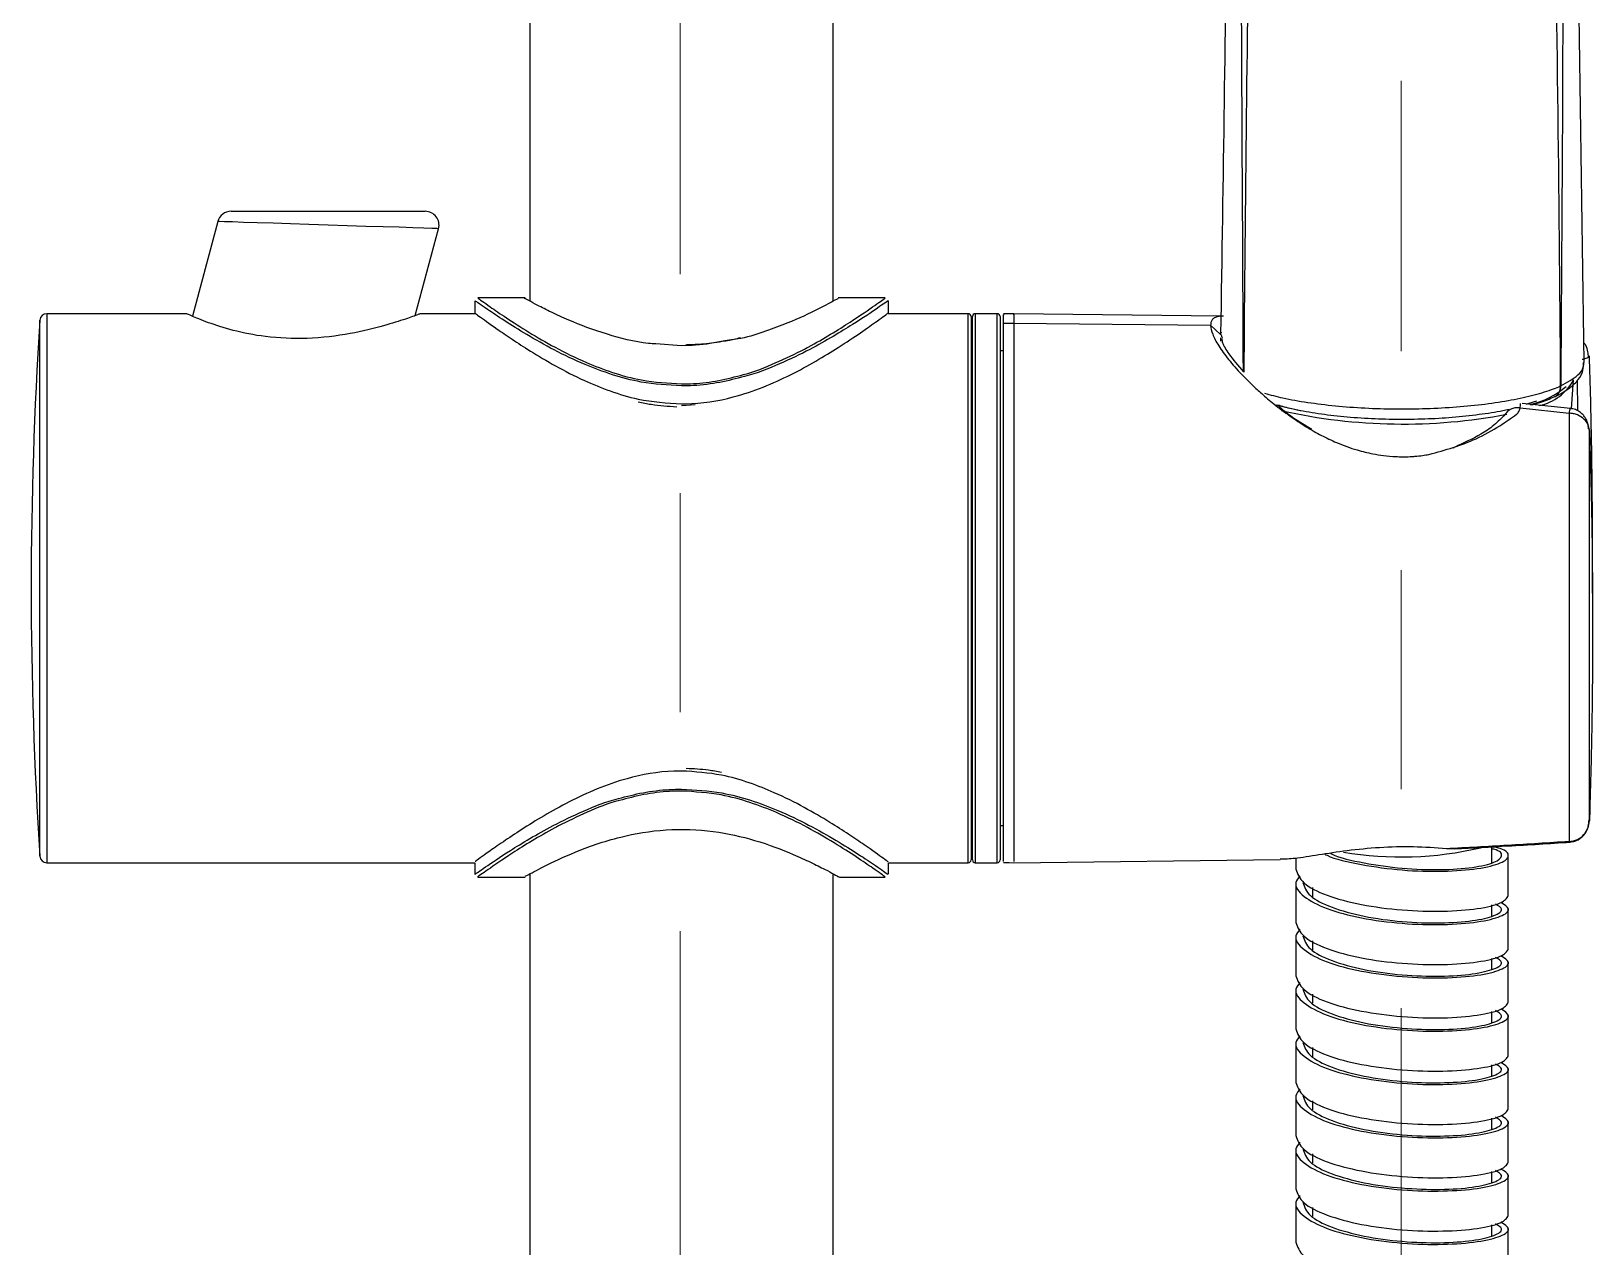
# Model space of a CAD drawing. Extents: x 4885 to 9138, y -729 to 2388.
# Drawn here: x 6141.4 to 6254.6, y 673.5 to 761.6 of the extents above; entities that cross this region are included whole.
import ezdxf

# ---------------------------------------------------------------- set-up
doc = ezdxf.new("R2010")
doc.units = 0
doc.header["$LTSCALE"] = 10
doc.header["$MEASUREMENT"] = 0
doc.linetypes.add('CENTER2', pattern=[28.575, 19.05, -3.175, 3.175, -3.175])
doc.layers.get('0').update_dxf_attribs({"linetype": 'CONTINUOUS'})
doc.layers.add('Cneter', color=1, linetype='CENTER2', lineweight=13)

msp = doc.modelspace()

# ---------------------------------------------------------------- linework, layer by layer
at = {"color": 7, "linetype": 'Continuous', "lineweight": 25}
for p, q in [((6177.54, 1007.27), (6177.54, 742.08)), ((6199.54, 742.08), (6199.54, 868.1)), ((6154.9, 747.85), (6153.06, 740.99)), ((6155.87, 748.59), (6169.95, 748.59)), ((6169.23, 741.03), (6170.91, 747.33)), ((6173.54, 742.1), (6173.54, 741.19)), ((6177.19, 742.32), (6173.77, 742.32)), ((6203.3, 742.32), (6199.89, 742.32)), ((6203.54, 741.2), (6203.54, 742.09)), ((6152.66, 741.17), (6142.5, 741.17)), ((6173.54, 741.17), (6169.62, 741.17)), ((6209.34, 741.17), (6203.53, 741.17)), ((6209.54, 740.97), (6209.54, 701.57)), ((6209.64, 701.57), (6209.64, 740.97)), ((6211.44, 741.17), (6209.84, 741.17)), ((6211.64, 740.97), (6211.64, 701.57)), ((6227.66, 740.99), (6212.64, 741.17)), ((6211.89, 740.48), (6212.64, 740.49)), ((6212.64, 740.49), (6226.91, 740.33)), ((6226.91, 740.33), (6227.63, 739.67)), ((6211.89, 738.48), (6211.64, 738.48)), ((6227.64, 739.43), (6227.63, 739.18)), ((6227.73, 739.49), (6227.75, 739.4)), ((6253.09, 734.28), (6253.24, 736.38)), ((6252.3, 735.93), (6252.31, 735.93)), ((6188.19, 734.43), (6188.2, 734.43)), ((6189.52, 734.56), (6188.54, 734.49)), ((6248.56, 734.23), (6248.38, 734)), ((6249.37, 734.34), (6249.39, 734.53)), ((6249.37, 734.34), (6252.91, 733.97)), ((6253.02, 734.3), (6249.5, 734.66)), ((6244.85, 731.61), (6244.5, 731.43)), ((6211.64, 704.06), (6211.89, 704.06)), ((6244.63, 702.39), (6244.02, 702.38)), ((6247.3, 701.37), (6247.3, 702.53)), ((6142.5, 701.37), (6173.54, 701.37)), ((6173.54, 701.37), (6173.54, 700.55)), ((6203.54, 700.55), (6203.54, 701.37)), ((6203.54, 701.37), (6209.34, 701.37)), ((6209.84, 701.37), (6211.44, 701.37)), ((6212.64, 701.37), (6231.96, 701.6)), ((6233.1, 701.7), (6233.1, 700.91)), ((6248.5, 698.98), (6248.5, 701.87)), ((6173.77, 700.32), (6177.19, 700.32)), ((6177.54, 700.56), (6177.54, 252.97)), ((6199.54, 252.97), (6199.54, 700.57)), ((6199.85, 700.37), (6199.87, 700.36)), ((6199.99, 700.32), (6203.3, 700.32)), ((6233.1, 699.94), (6233.1, 697.04)), ((6233.1, 699.94), (6233.1, 697.04)), ((6234.3, 699.58), (6234.3, 698.9)), ((6247.3, 697.5), (6247.3, 698.31)), ((6248.5, 695.11), (6248.5, 698.01)), ((6233.1, 696.08), (6233.1, 693.18)), ((6233.1, 696.08), (6233.1, 693.18)), ((6234.3, 695.71), (6234.3, 695.04)), ((6247.3, 693.64), (6247.3, 694.44)), ((6248.5, 691.25), (6248.5, 694.15)), ((6233.1, 692.21), (6233.1, 689.32)), ((6233.1, 692.21), (6233.1, 689.32)), ((6234.3, 691.85), (6234.3, 691.18)), ((6247.3, 689.78), (6247.3, 690.58)), ((6248.5, 687.38), (6248.5, 690.28)), ((6233.1, 688.35), (6233.1, 685.45)), ((6233.1, 688.35), (6233.1, 685.45)), ((6234.3, 687.98), (6234.3, 687.31)), ((6247.3, 685.91), (6247.3, 686.71)), ((6248.5, 683.52), (6248.5, 686.42)), ((6233.1, 684.49), (6233.1, 681.59)), ((6233.1, 684.49), (6233.1, 681.59)), ((6234.3, 684.12), (6234.3, 683.45)), ((6247.3, 682.05), (6247.3, 682.85)), ((6248.5, 679.66), (6248.5, 682.55)), ((6233.1, 680.62), (6233.1, 677.73)), ((6233.1, 680.62), (6233.1, 677.73)), ((6234.3, 680.26), (6234.3, 679.59)), ((6247.3, 678.18), (6247.3, 678.99)), ((6248.5, 675.79), (6248.5, 678.69)), ((6233.1, 676.76), (6233.1, 673.86)), ((6233.1, 676.76), (6233.1, 673.86)), ((6234.3, 676.39), (6234.3, 675.72)), ((6247.3, 674.32), (6247.3, 675.12)), ((6248.5, 671.93), (6248.5, 674.83))]:
    msp.add_line(p, q, dxfattribs=at)
at = {"color": 8, "linetype": 'Continuous', "lineweight": 25}
for p, q in [((6142, 701.84), (6142, 740.7)), ((6142.5, 741.17), (6142.5, 701.37)), ((6209.34, 701.37), (6209.34, 741.17)), ((6209.84, 741.17), (6209.84, 701.37)), ((6211.44, 701.37), (6211.44, 741.17)), ((6227.63, 739.67), (6227.71, 739.85)), ((6188.54, 738.85), (6186.67, 738.98)), ((6192.82, 739.38), (6191.67, 739.21)), ((6253.55, 734.12), (6253.51, 736.34)), ((6199.94, 700.35), (6199.99, 700.32))]:
    msp.add_line(p, q, dxfattribs=at)
at = {"color": 8, "linetype": 'Continuous', "lineweight": 25, "flags": 128}
msp.add_lwpolyline([(6170.91, 747.33), (6170.79, 747.34), (6170.43, 747.35), (6169.84, 747.37), (6169.04, 747.39), (6168.05, 747.43), (6166.91, 747.46), (6165.65, 747.5), (6164.3, 747.55), (6162.91, 747.59), (6161.52, 747.64), (6160.17, 747.68), (6158.91, 747.72), (6157.76, 747.76), (6156.78, 747.79), (6155.98, 747.82), (6155.39, 747.84), (6155.02, 747.85), (6154.9, 747.85)], dxfattribs=at)
at = {"color": 7, "linetype": 'Continuous', "lineweight": 25, "flags": 128}
for points in [[(6212.64, 741.17), (6212.22, 741.16), (6211.89, 741.16)], [(6233.45, 734.12), (6232.34, 734.36), (6231.67, 734.54)], [(6250.54, 734.83), (6250, 734.65), (6249.81, 734.59)], [(6211.89, 701.39), (6212.31, 701.38), (6212.64, 701.37)]]:
    msp.add_lwpolyline(points, dxfattribs=at)
at = {"color": 7, "linetype": 'Continuous', "lineweight": 25}
for centre, radius, start, end in [((6155.87, 747.59), 1, 90, 164.9664), ((6169.95, 747.59), 1, 345, 90), ((6441.37, 721.27), 300, 176.2861, 183.7139), ((6142.5, 740.67), 0.5, 90, 176.2861), ((6209.34, 740.97), 0.2, 0, 90), ((6209.84, 740.97), 0.2, 90, 180), ((6211.44, 740.97), 0.2, 0, 90), ((6249.99, 738.11), 3.68, 282.3414, 331.9115), ((6248.72, 740.54), 6.11, 283.0504, 310.6464), ((6240.86, 773.56), 40.39, 257.4506, 280.7585), ((6240.74, 726.86), 25.07, 260.3635, 283.2471), ((6142.5, 701.87), 0.5, 183.7139, 270), ((6209.34, 701.57), 0.2, 270, 0), ((6209.84, 701.57), 0.2, 180, 270), ((6211.44, 701.57), 0.2, 270, 0)]:
    msp.add_arc(centre, radius, start, end, dxfattribs=at)
at = {"color": 8, "linetype": 'Continuous', "lineweight": 25}
for centre, radius, start, end in [((6251.47, 735.88), 0.827, 296.3945, 2.9689), ((6251.48, 735.89), 0.833, 297.9598, 2.7604)]:
    msp.add_arc(centre, radius, start, end, dxfattribs=at)
at = {"color": 7, "linetype": 'Continuous', "lineweight": 25}
for points, knots in [([(6229.12, 840.27), (6228.97, 830.03), (6228.64, 807.67), (6228.15, 774.15), (6227.81, 750.89), (6227.64, 739.69)], [0, 0, 0, 0, 0.304714, 0.665047, 1, 1, 1, 1]), ([(6254, 737.64), (6253.74, 755.53), (6253.24, 789.48), (6252.73, 823.54), (6252.5, 839.65)], [0, 0, 0, 0, 0.527083, 1, 1, 1, 1]), ([(6252.39, 838.29), (6252.44, 828.26), (6252.53, 808.2), (6252.52, 774.34), (6252.41, 750.25), (6252.31, 736.2), (6252.31, 735.93)], [0, 0, 0, 0, 0.2937204, 0.5874422, 0.9922748, 1, 1, 1, 1]), ([(6252.3, 735.93), (6252.3, 736), (6252.2, 749.98), (6251.9, 773.91), (6251.24, 807.8), (6250.81, 827.81), (6250.59, 837.81)], [0, 0, 0, 0, 0.0023234, 0.4125543, 0.7062843, 1, 1, 1, 1]), ([(6188.54, 735.94), (6187.55, 735.99), (6185.82, 736.09), (6183.48, 736.73), (6181.35, 737.53), (6179.24, 738.55), (6177.28, 739.66), (6175.64, 740.69), (6174.51, 741.45), (6173.84, 741.91), (6173.55, 742.11), (6173.57, 742.1), (6173.57, 742.1)], [0, 0, 0, 0, 0.120532, 0.211214, 0.304483, 0.421391, 0.541674, 0.658941, 0.780402, 0.866737, 0.955474, 1, 1, 1, 1]), ([(6173.77, 742.29), (6173.77, 742.3), (6173.74, 742.32), (6174.04, 742.11), (6174.68, 741.65), (6175.79, 740.89), (6177.39, 739.86), (6179.34, 738.72), (6181.4, 737.7), (6183.53, 736.88), (6185.83, 736.24), (6187.56, 736.14), (6188.54, 736.08)], [0, 0, 0, 0, 0.044672, 0.131243, 0.220305, 0.337695, 0.459605, 0.576567, 0.696842, 0.787341, 0.880179, 1, 1, 1, 1]), ([(6186.67, 738.98), (6186.49, 738.99), (6185.24, 739.07), (6182.97, 739.69), (6180.65, 740.55), (6179.06, 741.29), (6178.07, 741.79), (6177.42, 742.14), (6177.05, 742.34), (6177.15, 742.28), (6177.19, 742.27)], [0, 0, 0, 0, 0.031454, 0.227869, 0.448476, 0.572571, 0.700405, 0.821078, 0.946188, 1, 1, 1, 1]), ([(6199.89, 742.27), (6199.86, 742.25), (6199.81, 742.22), (6198.49, 741.52), (6196.66, 740.63), (6194.64, 739.91), (6193.5, 739.49), (6192.83, 739.38), (6192.82, 739.38)], [0, 0, 0, 0, 0.195197, 0.439928, 0.704217, 0.849346, 0.998734, 1, 1, 1, 1]), ([(6193.03, 736.76), (6193.03, 736.76), (6193.86, 736.96), (6195.39, 737.6), (6196.89, 738.31), (6198.22, 739.01), (6199.4, 739.69), (6201.16, 740.8), (6202.43, 741.68), (6203.11, 742.16), (6203.35, 742.33), (6203.31, 742.3), (6203.3, 742.3)], [0, 0, 0, 0, 0.000541, 0.133803, 0.271208, 0.290028, 0.412348, 0.537167, 0.751908, 0.856724, 0.964391, 1, 1, 1, 1]), ([(6203.5, 742.09), (6203.51, 742.1), (6203.55, 742.14), (6203.31, 741.96), (6202.63, 741.49), (6201.34, 740.62), (6199.56, 739.53), (6197.81, 738.53), (6195.66, 737.52), (6194.02, 736.84), (6193.1, 736.62), (6193.1, 736.62)], [0, 0, 0, 0, 0.035522, 0.140141, 0.24771, 0.462268, 0.584593, 0.709523, 0.852475, 0.999922, 1, 1, 1, 1]), ([(6169.62, 741.17), (6169.58, 741.16), (6169.47, 741.12), (6168.56, 740.79), (6166.92, 740.27), (6164.49, 739.67), (6161.48, 739.3), (6158.44, 739.43), (6155.95, 739.94), (6154.11, 740.54), (6152.88, 741.06), (6152.73, 741.13), (6152.66, 741.17)], [0, 0, 0, 0, 0.06903, 0.155663, 0.251098, 0.362564, 0.485252, 0.599093, 0.698266, 0.795798, 0.89853, 1, 1, 1, 1]), ([(6173.57, 741.19), (6173.57, 741.2), (6173.54, 741.22), (6173.91, 740.95), (6174.82, 740.29), (6176.23, 739.33), (6177.63, 738.42), (6179.37, 737.38), (6181.32, 736.37), (6183.34, 735.55), (6185.68, 734.82), (6187.47, 734.7), (6188.54, 734.63)], [0, 0, 0, 0, 0.039165, 0.125394, 0.290909, 0.382536, 0.474215, 0.583674, 0.693113, 0.78205, 0.87086, 1, 1, 1, 1]), ([(6188.54, 734.63), (6188.64, 734.63), (6189.92, 734.64), (6191.99, 734.97), (6194.49, 735.83), (6196.5, 736.74), (6198.32, 737.74), (6200.05, 738.8), (6201.59, 739.83), (6202.69, 740.61), (6203.29, 741.04), (6203.54, 741.23), (6203.51, 741.2), (6203.5, 741.2)], [0, 0, 0, 0, 0.013189, 0.155413, 0.252922, 0.35058, 0.451524, 0.552463, 0.674647, 0.796634, 0.881977, 0.96728, 1, 1, 1, 1]), ([(6211.89, 740.48), (6211.89, 740.79), (6211.89, 741.2), (6211.89, 741.1), (6211.89, 741.07)], [0, 0, 0, 0, 0.750135, 1, 1, 1, 1]), ([(6212.64, 741.09), (6212.64, 741.11), (6212.64, 741.21), (6212.64, 740.8), (6212.64, 740.49)], [0, 0, 0, 0, 0.249865, 1, 1, 1, 1]), ([(6227.84, 740.99), (6227.84, 740.99), (6227.71, 741), (6227.51, 740.98), (6227.24, 740.91), (6227.05, 740.78), (6226.93, 740.59), (6226.92, 740.42), (6226.91, 740.33)], [0, 0, 0, 0, 0.002516, 0.200772, 0.384817, 0.600542, 0.799904, 1, 1, 1, 1]), ([(6211.89, 701.47), (6211.89, 701.47), (6211.89, 701.47), (6211.89, 702.34), (6211.89, 703.93), (6211.89, 706.23), (6211.89, 709.09), (6211.89, 712.42), (6211.89, 716.09), (6211.89, 719.96), (6211.89, 723.88), (6211.89, 727.71), (6211.89, 731.28), (6211.89, 734.47), (6211.89, 737.14), (6211.89, 739.26), (6211.89, 740.07), (6211.89, 740.48)], [0, 0, 0, 0, 0.04547, 0.113651, 0.181832, 0.250012, 0.318193, 0.386374, 0.454555, 0.522735, 0.590915, 0.659096, 0.727277, 0.795458, 0.863639, 0.931819, 1, 1, 1, 1]), ([(6212.64, 740.49), (6212.64, 740.09), (6212.64, 739.27), (6212.64, 737.15), (6212.64, 734.48), (6212.64, 731.29), (6212.64, 727.71), (6212.64, 723.89), (6212.64, 719.96), (6212.64, 716.09), (6212.64, 712.41), (6212.64, 709.08), (6212.64, 706.22), (6212.64, 703.92), (6212.64, 702.33), (6212.64, 701.46), (6212.64, 701.46), (6212.64, 701.46)], [0, 0, 0, 0, 0.068181, 0.136362, 0.204542, 0.272723, 0.340904, 0.409084, 0.477265, 0.545446, 0.613626, 0.681807, 0.749988, 0.818168, 0.886349, 0.95453, 1, 1, 1, 1]), ([(6226.91, 740.33), (6226.94, 740.13), (6227, 739.72), (6227.46, 738.86), (6228.18, 737.87), (6229.04, 736.88), (6229.88, 736.04), (6230.66, 735.33), (6231.55, 734.57), (6232.45, 733.9), (6233.25, 733.35), (6233.83, 732.98), (6234.4, 732.64), (6234.77, 732.44), (6234.95, 732.35)], [0, 0, 0, 0, 0.124808, 0.24979, 0.374636, 0.499857, 0.584703, 0.650361, 0.730953, 0.830109, 0.874861, 0.920611, 0.962314, 1, 1, 1, 1]), ([(6227.73, 739.49), (6227.72, 739.52), (6227.71, 739.59), (6227.66, 739.65), (6227.63, 739.67)], [0, 0, 0, 0, 0.500064, 1, 1, 1, 1]), ([(6191.67, 739.21), (6190.98, 739.07), (6189.96, 738.87), (6188.88, 738.86), (6188.54, 738.85)], [0, 0, 0, 0, 0.6817548, 1, 1, 1, 1]), ([(6191.67, 739.18), (6191.17, 739.09), (6190.26, 738.94), (6189.31, 738.92), (6188.89, 738.91)], [0, 0, 0, 0, 0.555711, 1, 1, 1, 1]), ([(6192.79, 739.41), (6192.5, 739.34), (6192.14, 739.25), (6191.75, 739.19), (6191.67, 739.18)], [0, 0, 0, 0, 0.795711, 1, 1, 1, 1]), ([(6227.72, 739.34), (6227.73, 739.25), (6227.79, 738.96), (6228.22, 738.2), (6228.91, 737.41), (6229.29, 736.96)], [0, 0, 0, 0, 0.1694203, 0.5318817, 1, 1, 1, 1]), ([(6254.32, 738.02), (6254.31, 738.15), (6254.29, 738.44), (6254.17, 738.81), (6254.03, 739.02), (6253.98, 739.08)], [0, 0, 0, 0, 0.35118, 0.783237, 1, 1, 1, 1]), ([(6251.87, 735.16), (6251.93, 735.19), (6252.32, 735.36), (6252.97, 735.76), (6253.57, 736.34), (6253.95, 736.98), (6253.97, 737.44), (6253.98, 737.63)], [0, 0, 0, 0, 0.052862, 0.347091, 0.610554, 0.833172, 1, 1, 1, 1]), ([(6254.32, 738.02), (6254.32, 738.02), (6254.35, 738.03), (6254.38, 738.07), (6254.39, 738.1), (6254.39, 738.12)], [0, 0, 0, 0, 0.0151446, 0.4778181, 1, 1, 1, 1]), ([(6254.6, 720.9), (6254.6, 720.91), (6254.63, 722.73), (6254.61, 726.36), (6254.56, 732.09), (6254.45, 736.01), (6254.39, 738.12)], [0, 0, 0, 0, 0.001677, 0.316858, 0.632939, 1, 1, 1, 1]), ([(6250.14, 734.56), (6250.36, 734.61), (6250.99, 734.78), (6251.54, 735.01), (6251.84, 735.14), (6251.84, 735.14)], [0, 0, 0, 0, 0.340547, 0.989459, 1, 1, 1, 1]), ([(6185.39, 734.79), (6185.71, 734.72), (6186.62, 734.53), (6187.57, 734.47), (6188.19, 734.43)], [0, 0, 0, 0, 0.346239, 1, 1, 1, 1]), ([(6248.56, 734.23), (6248.41, 734.19), (6247.76, 734.04), (6246.38, 733.84), (6244.48, 733.63), (6242.44, 733.51), (6240.38, 733.49), (6238.31, 733.55), (6236.32, 733.7), (6234.46, 733.94), (6232.92, 734.22), (6232.11, 734.44), (6231.79, 734.54)], [0, 0, 0, 0, 0.032104, 0.1415828, 0.2542224, 0.3639697, 0.4768947, 0.5867321, 0.6997487, 0.8093116, 0.9220405, 1, 1, 1, 1]), ([(6231.79, 734.54), (6231.95, 734.39), (6232.61, 733.77), (6233.53, 733.23), (6234.23, 732.82)], [0, 0, 0, 0, 0.241401, 1, 1, 1, 1]), ([(6248.46, 734.09), (6248.21, 733.81), (6247.7, 733.25), (6246.51, 732.36), (6245.5, 731.9), (6244.85, 731.61)], [0, 0, 0, 0, 0.261171, 0.525128, 1, 1, 1, 1]), ([(6249.37, 734.34), (6249.26, 734.35), (6249.05, 734.36), (6248.76, 734.29), (6248.51, 734.16), (6248.41, 734.03), (6248.36, 733.97)], [0, 0, 0, 0, 0.250119, 0.500015, 0.750043, 1, 1, 1, 1]), ([(6249.1, 733.88), (6249.12, 733.89), (6249.16, 733.93), (6249.28, 734.08), (6249.33, 734.22), (6249.37, 734.34)], [0, 0, 0, 0, 0.104584, 0.30635, 1, 1, 1, 1]), ([(6249.39, 734.53), (6249.39, 734.57), (6249.4, 734.65), (6249.39, 734.66), (6249.39, 734.66)], [0, 0, 0, 0, 0.520205, 1, 1, 1, 1]), ([(6252.91, 733.96), (6252.91, 732.84), (6252.91, 730.47), (6252.91, 726.12), (6252.91, 721.22), (6252.91, 716.16), (6252.91, 711.44), (6252.91, 707.53), (6252.91, 704.6), (6252.91, 703.46), (6252.91, 702.91)], [0, 0, 0, 0, 0.111879, 0.234289, 0.364887, 0.5, 0.635112, 0.76571, 0.888121, 1, 1, 1, 1]), ([(6254.39, 732.72), (6254.37, 732.87), (6254.32, 733.16), (6254, 733.56), (6253.61, 733.81), (6253.23, 733.93), (6253.02, 733.95), (6252.91, 733.96)], [0, 0, 0, 0, 0.233832, 0.473066, 0.726937, 0.861347, 1, 1, 1, 1]), ([(6254.31, 732.83), (6254.31, 732.96), (6254.29, 733.25), (6254.12, 733.6), (6253.9, 733.87), (6253.67, 734.07), (6253.36, 734.24), (6253.12, 734.28), (6253, 734.3)], [0, 0, 0, 0, 0.192637, 0.412004, 0.537652, 0.675571, 0.829363, 1, 1, 1, 1]), ([(6242.75, 730.97), (6243.92, 731.29), (6245.76, 731.8), (6247.56, 732.84), (6248.51, 733.45), (6248.9, 733.74), (6249.1, 733.88)], [0, 0, 0, 0, 0.499123, 0.779564, 0.88981, 1, 1, 1, 1]), ([(6254.39, 732.72), (6254.39, 732.74), (6254.38, 732.78), (6254.35, 732.81), (6254.32, 732.83), (6254.31, 732.83)], [0, 0, 0, 0, 0.513772, 0.969109, 1, 1, 1, 1]), ([(6234.95, 732.35), (6235.31, 732.17), (6236.14, 731.76), (6237.4, 731.31), (6238.55, 731.03), (6239.49, 730.88), (6240.39, 730.8), (6241.15, 730.79), (6241.8, 730.84), (6242.26, 730.88), (6242.59, 730.94), (6242.74, 730.97)], [0, 0, 0, 0, 0.154831, 0.353428, 0.498258, 0.593929, 0.702317, 0.830277, 0.874579, 0.942617, 1, 1, 1, 1]), ([(6254.39, 704.41), (6254.39, 705), (6254.39, 706.18), (6254.39, 709.05), (6254.39, 712.55), (6254.39, 716.56), (6254.39, 720.83), (6254.39, 725.12), (6254.39, 729.23), (6254.39, 731.56), (6254.39, 732.72)], [0, 0, 0, 0, 0.125001, 0.25, 0.375, 0.5, 0.625, 0.75, 0.875001, 1, 1, 1, 1]), ([(6254.39, 732.72), (6254.44, 730.95), (6254.54, 727.6), (6254.6, 722.88), (6254.62, 718.26), (6254.6, 713.65), (6254.52, 708.94), (6254.43, 705.89), (6254.39, 704.41)], [0, 0, 0, 0, 0.1881891, 0.3548565, 0.4999983, 0.6766786, 0.8433457, 1, 1, 1, 1]), ([(6188.54, 708.02), (6188.35, 708.02), (6187.01, 708), (6184.87, 707.62), (6182.37, 706.74), (6180.36, 705.79), (6178.52, 704.77), (6176.92, 703.77), (6175.56, 702.86), (6174.55, 702.16), (6173.9, 701.69), (6173.56, 701.44), (6173.57, 701.45), (6173.57, 701.45)], [0, 0, 0, 0, 0.022518, 0.16379, 0.261763, 0.362474, 0.464198, 0.568012, 0.66867, 0.772014, 0.857392, 0.945137, 1, 1, 1, 1]), ([(6203.5, 701.45), (6203.5, 701.44), (6203.52, 701.44), (6203.1, 701.74), (6202.14, 702.43), (6200.69, 703.42), (6199.25, 704.34), (6197.46, 705.39), (6195.48, 706.39), (6193.46, 707.19), (6191.22, 707.85), (6189.52, 707.96), (6188.54, 708.02)], [0, 0, 0, 0, 0.048754, 0.135692, 0.301564, 0.393164, 0.486646, 0.596006, 0.707989, 0.793464, 0.880926, 1, 1, 1, 1]), ([(6191.44, 707.91), (6191.12, 707.97), (6190.29, 708.14), (6189.42, 708.17), (6188.88, 708.2)], [0, 0, 0, 0, 0.376584, 1, 1, 1, 1]), ([(6173.58, 700.55), (6173.56, 700.54), (6173.52, 700.51), (6173.76, 700.68), (6174.44, 701.15), (6175.73, 702.02), (6177.51, 703.12), (6179.27, 704.11), (6181.41, 705.13), (6183.05, 705.8), (6183.97, 706.03), (6183.97, 706.03)], [0, 0, 0, 0, 0.0355223, 0.1401409, 0.2477098, 0.4622677, 0.5845945, 0.7095224, 0.8524748, 0.9999219, 1, 1, 1, 1]), ([(6184.04, 705.88), (6184.04, 705.88), (6183.19, 705.68), (6181.67, 705.04), (6180.17, 704.33), (6178.85, 703.63), (6177.66, 702.95), (6175.91, 701.84), (6174.63, 700.96), (6173.96, 700.49), (6173.72, 700.31), (6173.76, 700.34), (6173.77, 700.35)], [0, 0, 0, 0, 0.000539, 0.135852, 0.271359, 0.290189, 0.41385, 0.537468, 0.752331, 0.85865, 0.964923, 1, 1, 1, 1]), ([(6188.54, 706.71), (6189.52, 706.65), (6191.25, 706.55), (6193.59, 705.92), (6195.72, 705.12), (6197.83, 704.1), (6199.79, 702.98), (6201.43, 701.95), (6202.56, 701.2), (6203.23, 700.74), (6203.52, 700.53), (6203.5, 700.54), (6203.5, 700.55)], [0, 0, 0, 0, 0.120532, 0.211214, 0.304482, 0.421391, 0.541674, 0.658941, 0.780402, 0.866737, 0.955474, 1, 1, 1, 1]), ([(6203.3, 700.35), (6203.3, 700.34), (6203.33, 700.33), (6203.03, 700.54), (6202.39, 701), (6201.27, 701.76), (6199.66, 702.79), (6197.72, 703.93), (6195.65, 704.95), (6193.53, 705.76), (6191.23, 706.41), (6189.51, 706.51), (6188.54, 706.57)], [0, 0, 0, 0, 0.044673, 0.132466, 0.220301, 0.339868, 0.459592, 0.57823, 0.696837, 0.788575, 0.880175, 1, 1, 1, 1]), ([(6252.98, 702.87), (6253.1, 702.89), (6253.33, 702.92), (6253.63, 703.07), (6253.88, 703.26), (6254.13, 703.55), (6254.34, 703.97), (6254.35, 704.32), (6254.36, 704.49)], [0, 0, 0, 0, 0.151664, 0.293553, 0.425739, 0.550868, 0.782271, 1, 1, 1, 1]), ([(6177.21, 700.39), (6177.23, 700.4), (6177.27, 700.42), (6178.52, 701.1), (6180.36, 701.97), (6182.33, 702.73), (6184.48, 703.37), (6187.39, 703.87), (6190.83, 703.74), (6194.03, 703.01), (6196.35, 702.12), (6197.95, 701.39), (6198.96, 700.88), (6199.64, 700.52), (6199.91, 700.36), (6199.94, 700.35), (6199.94, 700.35)], [0, 0, 0, 0, 0.063031, 0.161729, 0.265377, 0.322424, 0.381128, 0.477538, 0.574153, 0.665565, 0.767918, 0.825628, 0.885061, 0.941428, 0.999867, 1, 1, 1, 1]), ([(6252.91, 702.91), (6253.02, 702.92), (6253.22, 702.94), (6253.61, 703.08), (6254, 703.38), (6254.31, 703.87), (6254.37, 704.23), (6254.39, 704.41)], [0, 0, 0, 0, 0.137701, 0.271363, 0.524294, 0.7644, 1, 1, 1, 1]), ([(6244.02, 702.38), (6243.23, 702.44), (6241.65, 702.56), (6239.14, 702.49), (6236.78, 702.25), (6234.71, 701.93), (6233.05, 701.66), (6232.3, 701.63), (6231.96, 701.62)], [0, 0, 0, 0, 0.172571, 0.344664, 0.516753, 0.688022, 0.860285, 1, 1, 1, 1]), ([(6235.2, 702), (6235.25, 701.97), (6235.85, 701.64), (6237.84, 701.21), (6240.79, 700.79), (6243.83, 700.71), (6246.39, 700.91), (6248.12, 701.34), (6248.66, 701.87), (6248.35, 702.31), (6247.56, 702.49), (6247.37, 702.53)], [0, 0, 0, 0, 0.013014, 0.147446, 0.282263, 0.417081, 0.551513, 0.685944, 0.820762, 0.95558, 1, 1, 1, 1]), ([(6235.61, 702.06), (6235.65, 702.04), (6236.19, 701.74), (6238.04, 701.33), (6240.79, 700.92), (6243.64, 700.83), (6246.02, 701), (6247.65, 701.39), (6248.13, 701.86), (6247.94, 702.24), (6247.36, 702.37), (6247.3, 702.38)], [0, 0, 0, 0, 0.008991, 0.148413, 0.288237, 0.428061, 0.567483, 0.706905, 0.84673, 0.986553, 1, 1, 1, 1]), ([(6252.91, 702.91), (6251.43, 702.81), (6248.47, 702.62), (6245.5, 702.46), (6244.02, 702.38)], [0, 0, 0, 0, 0.500018, 1, 1, 1, 1]), ([(6244.63, 702.38), (6245.92, 702.45), (6248.7, 702.59), (6251.48, 702.77), (6252.97, 702.86)], [0, 0, 0, 0, 0.461868, 1, 1, 1, 1]), ([(6233.39, 700.42), (6233.27, 700.26), (6232.89, 699.77), (6233.55, 698.91), (6235.21, 698.01), (6237.78, 697.33), (6240.8, 696.93), (6243.83, 696.84), (6246.4, 697.05), (6248.09, 697.47), (6248.75, 698), (6248.22, 698.33), (6247.96, 698.49)], [0, 0, 0, 0, 0.051088, 0.157526, 0.263657, 0.369789, 0.476227, 0.582664, 0.688796, 0.794928, 0.901365, 1, 1, 1, 1]), ([(6233.1, 700.91), (6233.22, 700.57), (6233.45, 699.88), (6235.23, 698.98), (6237.78, 698.3), (6240.8, 697.9), (6243.83, 697.81), (6246.38, 698.01), (6248.16, 698.44), (6248.39, 698.8), (6248.5, 698.98)], [0, 0, 0, 0, 0.125179, 0.25, 0.37482, 0.5, 0.62518, 0.75, 0.874821, 1, 1, 1, 1]), ([(6233.6, 699.94), (6233.71, 699.62), (6233.93, 698.97), (6235.6, 698.11), (6237.97, 697.45), (6240.81, 697.06), (6243.63, 696.97), (6246.03, 697.14), (6247.61, 697.52), (6248.22, 697.98), (6247.78, 698.25), (6247.58, 698.37)], [0, 0, 0, 0, 0.114172, 0.228014, 0.341858, 0.456029, 0.570199, 0.684043, 0.797886, 0.912057, 1, 1, 1, 1]), ([(6233.39, 696.56), (6233.27, 696.4), (6232.89, 695.91), (6233.55, 695.05), (6235.21, 694.15), (6237.78, 693.47), (6240.8, 693.07), (6243.83, 692.98), (6246.4, 693.18), (6248.09, 693.6), (6248.75, 694.14), (6248.22, 694.47), (6247.96, 694.63)], [0, 0, 0, 0, 0.0510874, 0.157525, 0.2636572, 0.3697891, 0.4762263, 0.5826636, 0.6887956, 0.7949278, 0.9013651, 1, 1, 1, 1]), ([(6233.1, 697.04), (6233.22, 696.7), (6233.45, 696.02), (6235.23, 695.12), (6237.78, 694.43), (6240.8, 694.03), (6243.83, 693.95), (6246.38, 694.15), (6248.16, 694.57), (6248.39, 694.93), (6248.5, 695.11)], [0, 0, 0, 0, 0.125179, 0.25, 0.374821, 0.5, 0.625179, 0.75, 0.87482, 1, 1, 1, 1]), ([(6233.6, 696.08), (6233.71, 695.75), (6233.93, 695.1), (6235.6, 694.24), (6237.97, 693.59), (6240.81, 693.2), (6243.63, 693.1), (6246.03, 693.28), (6247.61, 693.66), (6248.22, 694.11), (6247.78, 694.39), (6247.58, 694.51)], [0, 0, 0, 0, 0.114171, 0.228014, 0.341858, 0.456028, 0.570199, 0.684043, 0.797886, 0.912057, 1, 1, 1, 1]), ([(6233.1, 693.18), (6233.22, 692.84), (6233.45, 692.15), (6235.23, 691.25), (6237.78, 690.57), (6240.8, 690.17), (6243.83, 690.08), (6246.38, 690.29), (6248.16, 690.71), (6248.39, 691.07), (6248.5, 691.25)], [0, 0, 0, 0, 0.125179, 0.25, 0.374821, 0.5, 0.625179, 0.75, 0.874821, 1, 1, 1, 1]), ([(6233.39, 692.7), (6233.27, 692.54), (6232.89, 692.04), (6233.55, 691.19), (6235.21, 690.29), (6237.78, 689.6), (6240.8, 689.2), (6243.83, 689.12), (6246.4, 689.32), (6248.09, 689.74), (6248.75, 690.27), (6248.22, 690.61), (6247.96, 690.77)], [0, 0, 0, 0, 0.0510879, 0.1575249, 0.2636571, 0.369789, 0.4762264, 0.5826636, 0.6887958, 0.7949279, 0.9013649, 1, 1, 1, 1]), ([(6233.6, 692.21), (6233.71, 691.89), (6233.93, 691.24), (6235.6, 690.38), (6237.97, 689.72), (6240.81, 689.34), (6243.63, 689.24), (6246.03, 689.41), (6247.61, 689.79), (6248.22, 690.25), (6247.78, 690.53), (6247.58, 690.65)], [0, 0, 0, 0, 0.1141708, 0.2280143, 0.3418572, 0.4560281, 0.5701991, 0.6840424, 0.7978857, 0.9120566, 1, 1, 1, 1]), ([(6233.39, 688.83), (6233.27, 688.67), (6232.89, 688.18), (6233.55, 687.32), (6235.21, 686.42), (6237.78, 685.74), (6240.8, 685.34), (6243.83, 685.25), (6246.4, 685.46), (6248.09, 685.88), (6248.75, 686.41), (6248.22, 686.74), (6247.96, 686.9)], [0, 0, 0, 0, 0.051088, 0.157525, 0.263657, 0.369789, 0.476227, 0.582664, 0.688796, 0.794928, 0.901365, 1, 1, 1, 1]), ([(6233.1, 689.32), (6233.22, 688.97), (6233.45, 688.29), (6235.23, 687.39), (6237.78, 686.7), (6240.8, 686.31), (6243.83, 686.22), (6246.38, 686.42), (6248.16, 686.84), (6248.39, 687.2), (6248.5, 687.38)], [0, 0, 0, 0, 0.12518, 0.25, 0.374821, 0.5, 0.625179, 0.75, 0.874821, 1, 1, 1, 1]), ([(6233.6, 688.35), (6233.71, 688.03), (6233.93, 687.38), (6235.6, 686.52), (6237.97, 685.86), (6240.81, 685.47), (6243.63, 685.38), (6246.03, 685.55), (6247.61, 685.93), (6248.22, 686.39), (6247.78, 686.66), (6247.58, 686.78)], [0, 0, 0, 0, 0.114171, 0.228014, 0.341857, 0.456029, 0.570199, 0.684043, 0.797886, 0.912057, 1, 1, 1, 1]), ([(6233.1, 685.45), (6233.22, 685.11), (6233.45, 684.43), (6235.23, 683.52), (6237.78, 682.84), (6240.8, 682.44), (6243.83, 682.36), (6246.38, 682.56), (6248.16, 682.98), (6248.39, 683.34), (6248.5, 683.52)], [0, 0, 0, 0, 0.1251798, 0.2500005, 0.3748207, 0.5, 0.6251794, 0.7499999, 0.8748205, 1, 1, 1, 1]), ([(6233.39, 684.97), (6233.27, 684.81), (6232.89, 684.31), (6233.55, 683.46), (6235.21, 682.56), (6237.78, 681.87), (6240.8, 681.48), (6243.83, 681.39), (6246.4, 681.59), (6248.09, 682.01), (6248.75, 682.55), (6248.22, 682.88), (6247.96, 683.04)], [0, 0, 0, 0, 0.051088, 0.1575249, 0.2636571, 0.3697893, 0.4762265, 0.5826637, 0.6887956, 0.7949277, 0.9013649, 1, 1, 1, 1]), ([(6233.6, 684.49), (6233.71, 684.16), (6233.93, 683.51), (6235.6, 682.65), (6237.97, 682), (6240.81, 681.61), (6243.63, 681.51), (6246.03, 681.69), (6247.61, 682.06), (6248.22, 682.52), (6247.78, 682.8), (6247.58, 682.92)], [0, 0, 0, 0, 0.114171, 0.228014, 0.341857, 0.456028, 0.570199, 0.684043, 0.797886, 0.912057, 1, 1, 1, 1]), ([(6233.39, 681.11), (6233.27, 680.95), (6232.89, 680.45), (6233.55, 679.6), (6235.21, 678.69), (6237.78, 678.01), (6240.8, 677.61), (6243.83, 677.53), (6246.4, 677.73), (6248.09, 678.15), (6248.75, 678.68), (6248.22, 679.01), (6247.96, 679.17)], [0, 0, 0, 0, 0.051088, 0.157526, 0.263657, 0.369789, 0.476226, 0.582664, 0.688796, 0.794928, 0.901365, 1, 1, 1, 1]), ([(6233.1, 681.59), (6233.22, 681.25), (6233.45, 680.56), (6235.23, 679.66), (6237.78, 678.98), (6240.8, 678.58), (6243.83, 678.49), (6246.38, 678.69), (6248.16, 679.12), (6248.39, 679.48), (6248.5, 679.66)], [0, 0, 0, 0, 0.125179, 0.25, 0.37482, 0.5, 0.62518, 0.75, 0.874821, 1, 1, 1, 1]), ([(6233.6, 680.62), (6233.71, 680.3), (6233.93, 679.65), (6235.6, 678.79), (6237.97, 678.13), (6240.81, 677.75), (6243.63, 677.65), (6246.03, 677.82), (6247.61, 678.2), (6248.22, 678.66), (6247.78, 678.93), (6247.58, 679.05)], [0, 0, 0, 0, 0.1141715, 0.2280142, 0.3418577, 0.4560285, 0.5701994, 0.6840425, 0.7978858, 0.912057, 1, 1, 1, 1]), ([(6233.1, 677.73), (6233.22, 677.38), (6233.45, 676.7), (6235.23, 675.8), (6237.78, 675.11), (6240.8, 674.71), (6243.83, 674.63), (6246.38, 674.83), (6248.16, 675.25), (6248.39, 675.61), (6248.5, 675.79)], [0, 0, 0, 0, 0.125179, 0.25, 0.374821, 0.5, 0.625179, 0.75, 0.87482, 1, 1, 1, 1]), ([(6233.39, 677.24), (6233.27, 677.08), (6232.89, 676.59), (6233.55, 675.73), (6235.21, 674.83), (6237.78, 674.15), (6240.8, 673.75), (6243.83, 673.66), (6246.4, 673.87), (6248.09, 674.29), (6248.75, 674.82), (6248.22, 675.15), (6247.96, 675.31)], [0, 0, 0, 0, 0.0510874, 0.157525, 0.2636572, 0.3697891, 0.4762263, 0.5826636, 0.6887956, 0.7949278, 0.9013651, 1, 1, 1, 1]), ([(6233.6, 676.76), (6233.71, 676.43), (6233.93, 675.78), (6235.6, 674.92), (6237.97, 674.27), (6240.81, 673.88), (6243.63, 673.78), (6246.03, 673.96), (6247.61, 674.34), (6248.22, 674.8), (6247.78, 675.07), (6247.58, 675.19)], [0, 0, 0, 0, 0.114172, 0.228014, 0.341858, 0.456029, 0.570199, 0.684043, 0.797886, 0.912057, 1, 1, 1, 1]), ([(6233.1, 673.86), (6233.22, 673.52), (6233.45, 672.84), (6235.23, 671.93), (6237.78, 671.25), (6240.8, 670.85), (6243.83, 670.76), (6246.38, 670.97), (6248.16, 671.39), (6248.39, 671.75), (6248.5, 671.93)], [0, 0, 0, 0, 0.125179, 0.25, 0.374821, 0.5, 0.625179, 0.75, 0.87482, 1, 1, 1, 1])]:
    msp.add_open_spline(points, degree=3, knots=knots, dxfattribs=at)
at = {"color": 8, "linetype": 'Continuous', "lineweight": 25}
for points, knots in [([(6229.29, 736.96), (6229.22, 750.68), (6229.09, 774.42), (6229.08, 808.2), (6229.17, 828.26), (6229.22, 838.29)], [0, 0, 0, 0, 0.406587, 0.703294, 1, 1, 1, 1]), ([(6231.02, 837.81), (6230.8, 827.81), (6230.37, 807.8), (6229.74, 775.26), (6229.43, 751.66), (6229.33, 738.02), (6229.32, 736.93)], [0, 0, 0, 0, 0.2966472, 0.593309, 0.9674462, 1, 1, 1, 1]), ([(6252.31, 735.93), (6252.77, 736.19), (6253.55, 736.63), (6253.98, 737.22), (6253.96, 737.52), (6253.95, 737.64)], [0, 0, 0, 0, 0.482547, 0.807056, 1, 1, 1, 1]), ([(6253.87, 737.87), (6253.97, 737.89), (6254.16, 737.93), (6254.26, 737.99), (6254.32, 738.02)], [0, 0, 0, 0, 0.5044893, 1, 1, 1, 1]), ([(6188.54, 736.08), (6188.82, 736.08), (6189.73, 736.1), (6191.27, 736.29), (6192.44, 736.6), (6193.03, 736.76)], [0, 0, 0, 0, 0.187641, 0.589168, 1, 1, 1, 1]), ([(6193.1, 736.62), (6192.51, 736.46), (6191.32, 736.15), (6189.77, 735.96), (6188.83, 735.94), (6188.54, 735.94)], [0, 0, 0, 0, 0.400914, 0.812564, 1, 1, 1, 1]), ([(6230.82, 735.41), (6231.25, 735.29), (6232.18, 735.03), (6233.93, 734.73), (6235.94, 734.48), (6238.09, 734.32), (6240.32, 734.25), (6242.57, 734.28), (6244.76, 734.4), (6246.84, 734.61), (6248.75, 734.9), (6250.42, 735.28), (6251.58, 735.63), (6252.13, 735.86), (6252.3, 735.93)], [0, 0, 0, 0, 0.075471, 0.164021, 0.252573, 0.341348, 0.430129, 0.518852, 0.607576, 0.696071, 0.784563, 0.873218, 0.961869, 1, 1, 1, 1]), ([(6253, 734.3), (6253, 734.3), (6252.99, 734.31), (6252.97, 734.27), (6252.94, 734.16), (6252.92, 734.03), (6252.91, 733.96)], [0, 0, 0, 0, 0.044209, 0.350889, 0.665925, 1, 1, 1, 1]), ([(6183.97, 706.03), (6184.56, 706.18), (6185.75, 706.49), (6187.3, 706.68), (6188.24, 706.7), (6188.54, 706.71)], [0, 0, 0, 0, 0.400914, 0.812564, 1, 1, 1, 1]), ([(6188.54, 706.57), (6188.25, 706.56), (6187.33, 706.54), (6185.79, 706.35), (6184.62, 706.04), (6184.04, 705.88)], [0, 0, 0, 0, 0.187651, 0.594755, 1, 1, 1, 1]), ([(6252.98, 702.87), (6252.97, 702.86), (6252.95, 702.85), (6252.92, 702.89), (6252.91, 702.91)], [0, 0, 0, 0, 0.512056, 1, 1, 1, 1])]:
    msp.add_open_spline(points, degree=3, knots=knots, dxfattribs=at)
at = {"layer": 'Cneter', "lineweight": 5, "ltscale": 0.5}
for p, q in [((6188.43, 172.53), (6188.43, 1222.45)), ((6240.74, 595.58), (6240.74, 758.05))]:
    msp.add_line(p, q, dxfattribs=at)

doc.saveas('drawing.dxf')
